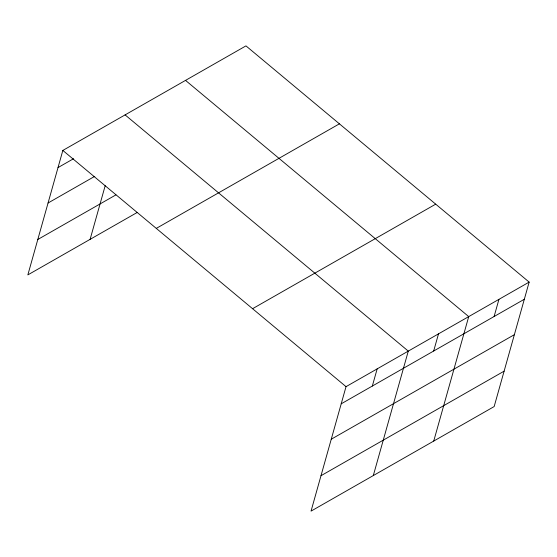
<?xml version="1.0" encoding="UTF-8"?>
<svg xmlns="http://www.w3.org/2000/svg" width="557" height="557" viewBox="0 0 557 557"><rect width="100%" height="100%" fill="white"/><g stroke="black" fill="none" stroke-linecap="round" stroke-linejoin="round"><path stroke-width="0.84" d="M529.15 282.107L346.029 386.655L311.043 511.117L494.163 406.561L529.15 282.107L245.957 45.883L62.837 150.439L27.85 274.893L136.945 212.607M90.109 239.35L105.189 185.697M372.334 386.043L377.159 368.887M373.308 475.567L408.288 351.112L125.095 114.888M433.68 351.014L438.505 333.859M433.736 441.067L468.722 316.606L185.523 80.389M494.115 316.515L498.933 299.36M58.012 167.594L73.58 158.703M48.055 203.006L94.753 176.339M37.806 239.482L115.926 194.88M156.287 228.391L339.408 123.835M252.572 308.703L435.699 204.154M341.204 403.818L524.325 299.262M331.248 439.222L514.376 334.673M320.999 475.706L504.12 371.157M62.837 150.439L346.029 386.655"/></g></svg>
